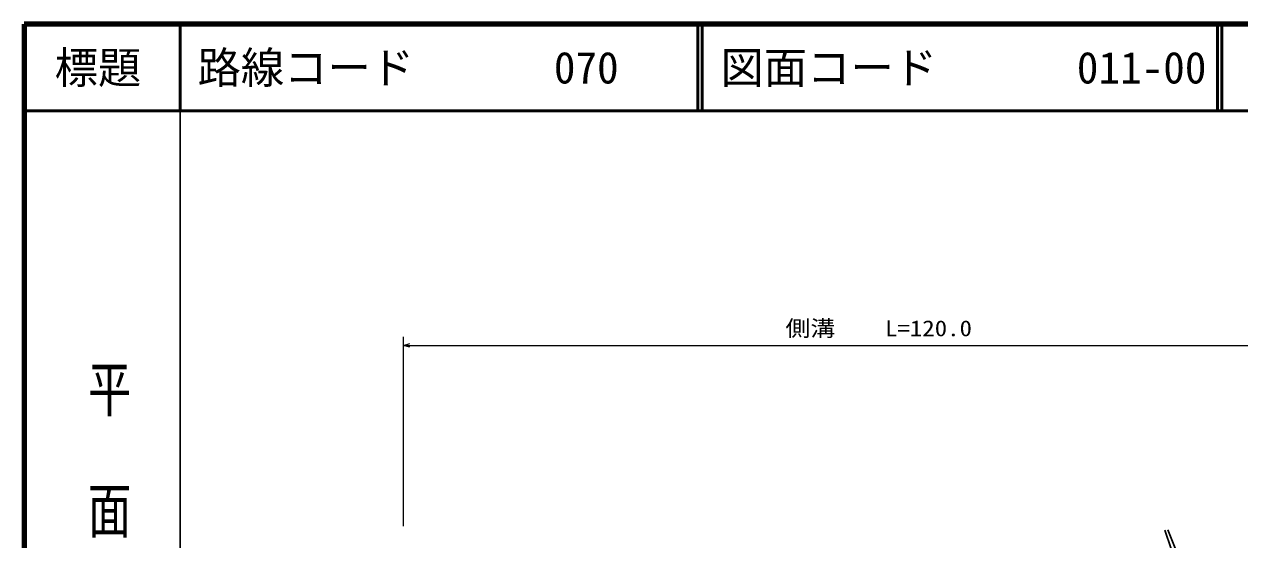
# Model space of a CAD drawing. Units: millimetres, scale not verified. Extents: x 40000 to 680000, y 20000 to 380000.
# Drawn here: x 40000 to 180325, y 320506 to 380000 of the extents above; entities that cross this region are included whole.
import ezdxf
from ezdxf.enums import TextEntityAlignment as Align

# ---------------------------------------------------------------- set-up
doc = ezdxf.new("R2010")
doc.units = ezdxf.units.MM
doc.header["$LTSCALE"] = 1000
for name, color, linetype, lineweight in [('M-BGD', 7, 'Continuous', 25), ('M-STR-HTXT', 7, 'Continuous', 13), ('M-TTL', 2, 'Continuous', 140), ('M-TTL-BAND', 7, 'Continuous', 25), ('M-TTL-LINE', 7, 'Continuous', 50)]:
    doc.layers.add(name, color=color, linetype=linetype, lineweight=lineweight)
doc.layers.add('M-TTL-TXT', color=7, linetype='Continuous')
doc.styles.add('@ＭＳ ゴシック', font='')
doc.styles.add('ＭＳ ゴシック', font='')
doc.styles.get('@ＭＳ ゴシック').set_extended_font_data('@MS Gothic')
doc.styles.get('ＭＳ ゴシック').set_extended_font_data('MS Gothic')

msp = doc.modelspace()

# ---------------------------------------------------------------- linework, layer by layer
at = {"layer": 'M-BGD'}
for p, q in [((173360, 316619), (171679, 321604)), ((176723, 309823), (172043, 321659))]:
    msp.add_line(p, q, dxfattribs=at)
at = {"layer": 'M-STR-HTXT'}
for p, q in [((83775, 322061), (83775, 343940)), ((83775, 342940), (197599, 342940))]:
    msp.add_line(p, q, dxfattribs=at)
msp.add_lwpolyline([(84525, 342724), (83775, 342940), (84525, 343154)], dxfattribs=at)
at = {"layer": 'M-TTL'}
for p, q in [((40000, 380000), (40000, 20000)), ((680000, 380000), (40000, 380000))]:
    msp.add_line(p, q, dxfattribs=at)
at = {"layer": 'M-TTL-BAND'}
msp.add_line((58000, 370000), (58000, 20000), dxfattribs=at)
at = {"layer": 'M-TTL-LINE'}
for p, q in [((58000, 380000), (58000, 370000)), ((117750, 380000), (117750, 370000)), ((118250, 380000), (118250, 370000)), ((177750, 380000), (177750, 370000)), ((178250, 380000), (178250, 370000)), ((40000, 370000), (680000, 370000))]:
    msp.add_line(p, q, dxfattribs=at)

# ---------------------------------------------------------------- texts
at = {"layer": 'M-STR-HTXT', "style": 'ＭＳ ゴシック', "width": 1.15}
msp.add_text('側溝\u3000\u3000L=120.0', height=1833, dxfattribs=at).set_placement((127877, 343440), align=Align.BOTTOM_LEFT)
at = {"layer": 'M-TTL-BAND', "style": '@ＭＳ ゴシック', "width": 1.4}
msp.add_text('平  面  図', height=3666, rotation=270, dxfattribs=at).set_placement((49777, 306475), align=Align.MIDDLE_RIGHT)
at = {"layer": 'M-TTL-TXT', "style": 'ＭＳ ゴシック'}
msp.add_text('標題', height=3666, dxfattribs=at).set_placement((48500, 375000), align=Align.MIDDLE_CENTER)
for s, p in [('路線コード', (60000, 375000)), ('070', (101142, 375000)), ('図面コード', (120380, 375000)), ('011-00', (161521, 375000))]:
    msp.add_text(s, height=3666, dxfattribs=at).set_placement(p, align=Align.MIDDLE_LEFT)

doc.saveas('drawing.dxf')
